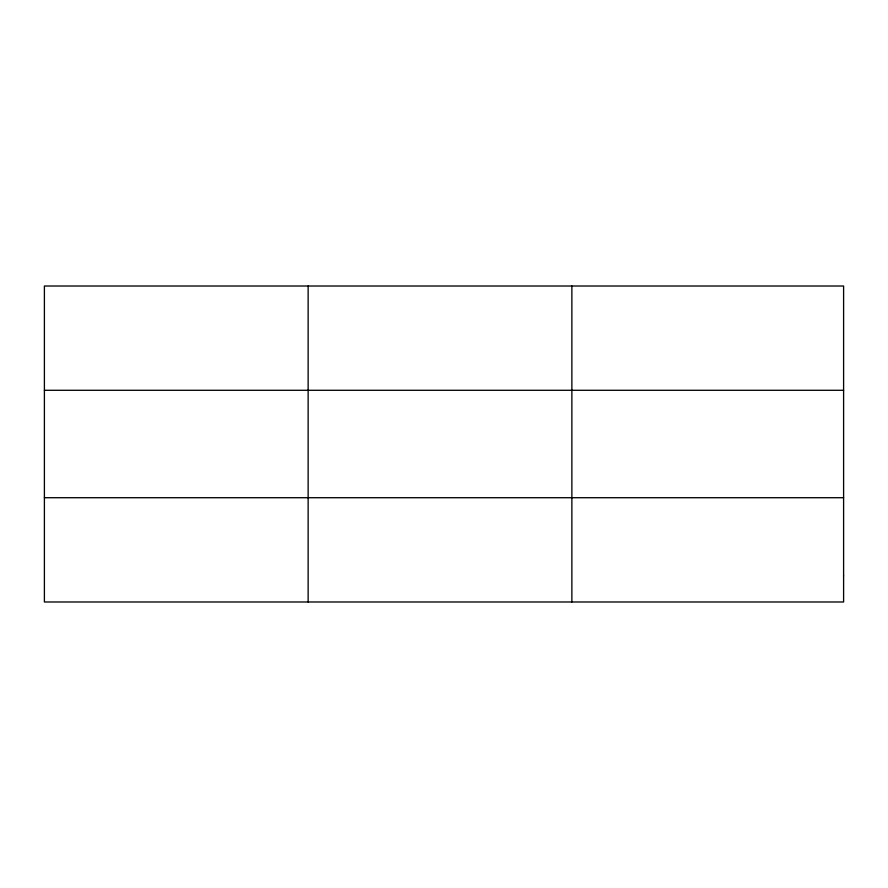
<?xml version="1.0" encoding="UTF-8"?>
<svg xmlns="http://www.w3.org/2000/svg" width="888" height="888" viewBox="0 0 888 888"><rect width="100%" height="100%" fill="white"/><g stroke="black" fill="none" stroke-linecap="round" stroke-linejoin="round"><path stroke-width="1.33" d="M308.136 601.986L308.136 286.014M571.872 601.986L571.872 286.014M44.4 390.287L843.6 390.287M44.4 497.713L843.6 497.713M843.6 575.912L843.6 601.986L44.4 601.986L44.4 286.014L843.6 286.014L843.6 575.912"/></g></svg>
